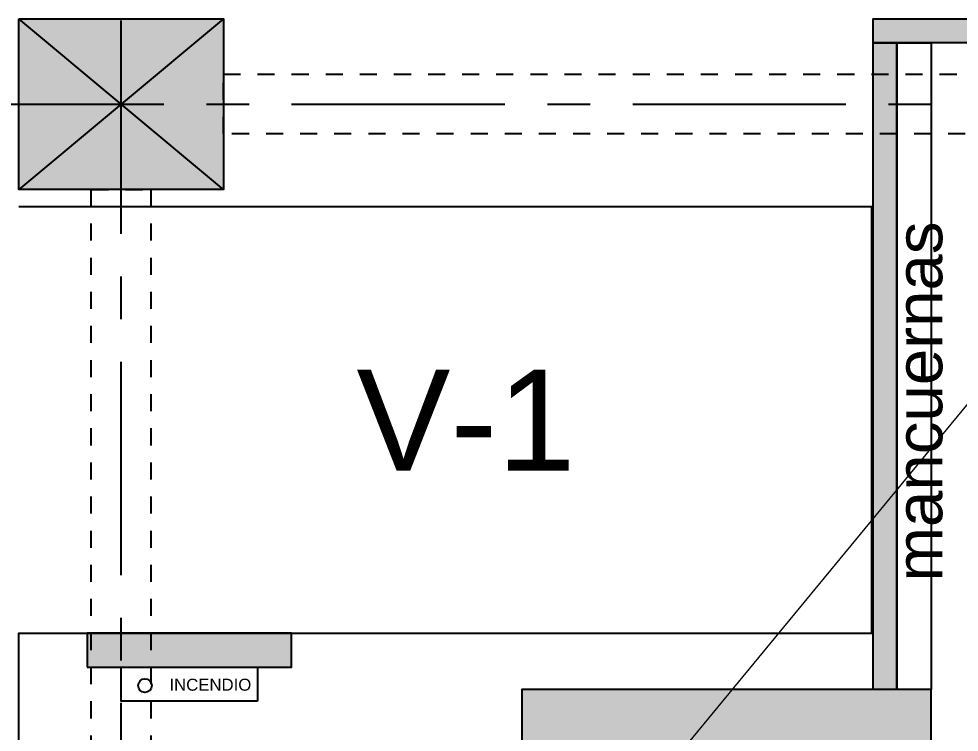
# Model space of a CAD drawing. Header units: metres. Extents: x -598 to 357, y -242 to 574.
# Drawn here: x -305.58 to -300.07, y 433.91 to 438.09 of the extents above; entities that cross this region are included whole.
import ezdxf

# ---------------------------------------------------------------- set-up
doc = ezdxf.new("R2010")
doc.units = ezdxf.units.M
for name, pattern in [('xref_Nivel PB$0$xref_Nivel PB$0$HIDDEN', [0.375, 0.25, -0.125]), ('Zxref_Eje_Pb$0$HIDDEN2', [0.1875, 0.125, -0.0625]), ('Zxref_Eje_Pb$0$ZXREF-EJES NTECH$0$XREF-EJES$0$CENTERX2', [4, 2.5, -0.5, 0.5, -0.5])]:
    doc.linetypes.add(name, pattern=pattern)
doc.layers.add('Muro Mamspoteria', color=5, linetype='Continuous', lineweight=9)
for name, color, linetype in [('xref_Nivel PB$0$B-bordillo', 1, 'Continuous'), ('xref_Nivel PB$0$H-hatch mamposteria', 8, 'Continuous'), ('xref_Nivel PB$0$M-muebles', 1, 'Continuous'), ('xref_Nivel PB$0$M-muro mamposteria', 5, 'Continuous'), ('xref_Nivel PB$0$P-parqueo', 8, 'Continuous'), ('xref_Nivel PB$0$T-texto', 2, 'Continuous'), ('xref_Nivel PB$0$xref_Nivel PB$0$I-incendios', 20, 'xref_Nivel PB$0$xref_Nivel PB$0$HIDDEN'), ('xref_Nivel PB$0$xref_Nivel PB$0$M-muro mamposteria', 5, 'Continuous'), ('xref_Nivel PB$0$Z-XREF', 7, 'Continuous'), ('Zxref_Eje_Pb$0$EJE-Columna', 4, 'Continuous'), ('Zxref_Eje_Pb$0$EJE-Linea', 8, 'Continuous'), ('Zxref_Eje_Pb$0$EJE-Viga', 8, 'Zxref_Eje_Pb$0$HIDDEN2'), ('ZXREF_ELEVADORES$0$Hatch Muro', 8, 'Continuous'), ('ZXREF_ELEVADORES$0$Muro Concreto', 6, 'Continuous')]:
    doc.layers.add(name, color=color, linetype=linetype)
doc.styles.add('xref_Nivel PB$0$TS', font='arial.ttf')
doc.styles.add('xref_Nivel PB$0$xref_Nivel PB$0$Standard', font='arial.ttf')
doc.styles.add('xref_Nivel PB$0$xref_Nivel PB$0$TS', font='arial.ttf')

# ---------------------------------------------------------------- blocks, each defined once
blk = doc.blocks.new('ZXREF_ELEVADORES')
at = {"layer": 'ZXREF_ELEVADORES$0$Hatch Muro', "true_color": 0xadddf7, "transparency": 33554495}
h = blk.add_hatch(color=141, dxfattribs=at)
h.dxf.hatch_style = 1
h.paths.add_polyline_path([(59.281, 36.8985), (56.881, 36.8985), (56.881, 35.6093), (57.081, 35.6093), (57.081, 36.2985), (59.081, 36.2985), (59.081, 32.1982), (57.081, 32.1982), (57.081, 32.8877), (56.881, 32.8877), (56.881, 31.9978), (59.281, 31.9978)])
at = {"layer": 'ZXREF_ELEVADORES$0$Muro Concreto'}
blk.add_lwpolyline([(56.881, 32.8877), (56.881, 31.9978), (59.281, 31.9978), (59.281, 36.8985), (56.881, 36.8985), (56.881, 35.6093), (57.081, 35.6093), (57.081, 36.2985), (59.081, 36.2985), (59.081, 32.1982), (57.081, 32.1982), (57.081, 32.8877)], close=True, dxfattribs=at)
blk = doc.blocks.new('*U47')
at = {"layer": 'xref_Nivel PB$0$H-hatch mamposteria', "transparency": 33554585}
h = blk.add_hatch(color=256, dxfattribs=at)
h.dxf.hatch_style = 1
h.paths.add_polyline_path([(3790.2, 0), (3790.2, 140), (0, 140), (0, 0)])
at = {"layer": 'xref_Nivel PB$0$M-muro mamposteria'}
blk.add_lwpolyline([(3790.2, 0), (0, 0), (0, 140), (3790.2, 140), (3790.2, 0)], dxfattribs=at)
blk = doc.blocks.new('*U46')
at = {"layer": 'xref_Nivel PB$0$H-hatch mamposteria', "transparency": 33554585}
h = blk.add_hatch(color=256, dxfattribs=at)
h.dxf.hatch_style = 1
h.paths.add_polyline_path([(2140, 0), (2140, 140), (0, 140), (0, 0)])
at = {"layer": 'xref_Nivel PB$0$M-muro mamposteria'}
blk.add_lwpolyline([(2140, 0), (0, 0), (0, 140), (2140, 140), (2140, 0)], dxfattribs=at)
blk = doc.blocks.new('Zxref_Eje_Pb$0$1.00x1.20')
at = {"layer": 'Zxref_Eje_Pb$0$EJE-Columna', "transparency": 33554559}
h = blk.add_hatch(color=8, dxfattribs=at)
h.dxf.hatch_style = 1
h.paths.add_polyline_path([(-0.6, 0.5), (0.6, 0.5), (0.6, -0.5), (-0.6, -0.5)])
at = {"layer": 'Defpoints'}
for points in [[(0.6, 0.5), (-0.6, -0.5)], [(0.6, -0.5), (-0.6, 0.5)]]:
    blk.add_lwpolyline(points, dxfattribs=at)
at = {"layer": 'Zxref_Eje_Pb$0$EJE-Columna'}
blk.add_lwpolyline([(-0.6, 0.5), (0.6, 0.5), (0.6, -0.5), (-0.6, -0.5)], close=True, dxfattribs=at)
blk = doc.blocks.new('Zxref_Eje_Pb')
at = {"layer": 'Zxref_Eje_Pb$0$EJE-Linea', "linetype": 'Zxref_Eje_Pb$0$ZXREF-EJES NTECH$0$XREF-EJES$0$CENTERX2', "ltscale": 0.5}
for points in [[(54.531, 7.5687), (54.531, 67.2287)], [(37.531, 40.3287), (73.531, 40.3287)]]:
    blk.add_lwpolyline(points, dxfattribs=at)
at = {"layer": 'Zxref_Eje_Pb$0$EJE-Viga', "ltscale": 0.75}
for points in [[(61.081, 40.5037), (61.081, 40.1537), (55.131, 40.1537), (55.131, 40.5037)], [(54.356, 39.8287), (54.706, 39.8287), (54.706, 32.1287), (54.356, 32.1287)]]:
    blk.add_lwpolyline(points, close=True, dxfattribs=at)
at = {"layer": 'Zxref_Eje_Pb$0$EJE-Columna'}
blk.add_blockref('Zxref_Eje_Pb$0$1.00x1.20', (54.531, 40.3287), dxfattribs=at)
blk = doc.blocks.new('*U102')
at = {"layer": 'xref_Nivel PB$0$H-hatch mamposteria', "transparency": 33554585}
h = blk.add_hatch(color=256, dxfattribs=at)
h.dxf.hatch_style = 1
h.paths.add_polyline_path([(1200, 0), (1200, 200), (0, 200), (0, 0)])
at = {"layer": 'xref_Nivel PB$0$M-muro mamposteria'}
blk.add_lwpolyline([(1200, 0), (0, 0), (0, 200), (1200, 200), (1200, 0)], dxfattribs=at)

msp = doc.modelspace()

# ---------------------------------------------------------------- linework, layer by layer
at = {"layer": 'xref_Nivel PB$0$B-bordillo'}
msp.add_lwpolyline([(-305.5827, 411.0883), (-305.5827, 434.4932), (-300.5727, 434.4932), (-300.5727, 438.0932), (-295.501, 438.0932), (-295.501, 411.0883)], dxfattribs=at)
at = {"layer": 'xref_Nivel PB$0$P-parqueo'}
msp.add_lwpolyline([(-305.5827, 436.9932), (-300.5827, 436.9932), (-300.5827, 434.4932)], dxfattribs=at)

# ---------------------------------------------------------------- block references
at = {"layer": 'xref_Nivel PB$0$M-muro mamposteria', "xscale": 0.001000000000000001, "yscale": 0.001000000000000001, "zscale": 0.001000000000000001}
msp.add_blockref('*U46', (-300.5727, 437.9532), dxfattribs=at)
at = {"layer": 'xref_Nivel PB$0$M-muro mamposteria', "xscale": 0.001000000000000001, "yscale": 0.001000000000000001, "zscale": 0.001000000000000001, "rotation": 89.99999999999993}
msp.add_blockref('*U47', (-300.4327, 434.163), dxfattribs=at)
at = {"layer": 'xref_Nivel PB$0$Z-XREF'}
msp.add_blockref('ZXREF_ELEVADORES', (-359.5136, 397.2645), dxfattribs=at)

# ---------------------------------------------------------------- texts
at = {"layer": 'xref_Nivel PB$0$T-texto', "style": 'xref_Nivel PB$0$TS'}
msp.add_text('V-1', height=0.59152, dxfattribs=at).set_placement((-303.6026, 435.445))

# ---------------------------------------------------------------- next in the draw order: block references
at = {"layer": 'xref_Nivel PB$0$Z-XREF'}
msp.add_blockref('Zxref_Eje_Pb', (-359.5136, 397.2645), dxfattribs=at)

# ---------------------------------------------------------------- next in the draw order: linework, layer by layer
at = {"layer": 'Muro Mamspoteria'}
msp.add_lwpolyline([(-345.6507, 380.5101), (-261.4415, 482.6101)], dxfattribs=at)
msp.add_circle((-306.5394, 472.2405), 101.758, dxfattribs=at)
at = {"layer": 'xref_Nivel PB$0$M-muebles'}
msp.add_lwpolyline([(-300.2327, 434.163), (-300.4327, 434.163), (-300.4327, 437.9532), (-300.2327, 437.9532)], close=True, dxfattribs=at)
at = {"layer": 'xref_Nivel PB$0$xref_Nivel PB$0$I-incendios', "linetype": 'Continuous'}
msp.add_lwpolyline([(-304.1827, 434.0932), (-304.9827, 434.0932), (-304.9827, 434.2932), (-304.1827, 434.2932)], close=True, dxfattribs=at)
msp.add_circle((-304.8428, 434.1851), 0.04, dxfattribs=at)

# ---------------------------------------------------------------- next in the draw order: block references
at = {"layer": 'xref_Nivel PB$0$xref_Nivel PB$0$M-muro mamposteria', "xscale": -0.001000000000000001, "yscale": 0.001000000000000001, "zscale": 0.001000000000000001}
msp.add_blockref('*U102', (-303.9827, 434.2932), dxfattribs=at)

# ---------------------------------------------------------------- next in the draw order: texts
at = {"layer": 'xref_Nivel PB$0$T-texto', "style": 'xref_Nivel PB$0$xref_Nivel PB$0$TS'}
msp.add_text('mancuernas', height=0.27459, rotation=90, dxfattribs=at).set_placement((-300.167, 434.7948))
at = {"layer": 'xref_Nivel PB$0$xref_Nivel PB$0$I-incendios', "linetype": 'Continuous', "insert": (-304.6993, 434.2256), "char_height": 0.07031, "attachment_point": 1, "style": 'xref_Nivel PB$0$xref_Nivel PB$0$Standard'}
msp.add_mtext_dynamic_manual_height_columns('INCENDIO', width=0.538228, gutter_width=0.3516, heights=[0], dxfattribs=at)

doc.saveas('drawing.dxf')
